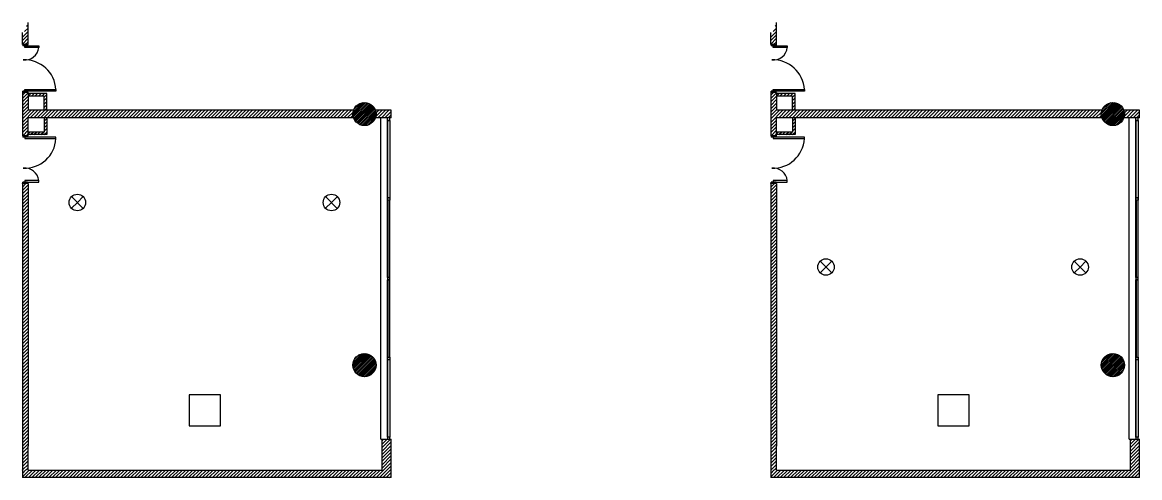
# Model space of a CAD drawing. Header units: millimetres. Extents: x 768.3 to 819.1, y 1240.1 to 1252.9.
# Drawn here: x 768.32 to 797.76, y 1240.13 to 1252.13 of the extents above; entities that cross this region are included whole.
import ezdxf

# ---------------------------------------------------------------- set-up
doc = ezdxf.new("R2010")
doc.units = ezdxf.units.MM
doc.header["$LTSCALE"] = 0.05
for name, color, linetype in [('Aberturas', 5, 'Continuous'), ('Muros', 7, 'Continuous'), ('Relleno', 252, 'Continuous')]:
    doc.layers.add(name, color=color, linetype=linetype)
pattern_1 = [(225, (1556.23521, 2501.32665), (0.0449012806, -0.0449012806), [])]
pattern_2 = [(225, (1556.23521, 2501.32665), (0.0449012806, -0.0449012806), [])]
pattern_3 = [(225, (1575.95521, 2501.32665), (0.0449012806, -0.0449012806), [])]
pattern_4 = [(225, (1575.95521, 2501.32665), (0.0449012806, -0.0449012806), [])]

msp = doc.modelspace()

# ---------------------------------------------------------------- hatches: boundary and pattern name
at = {"layer": 'Relleno'}
h = msp.add_hatch(dxfattribs=at)
h.set_pattern_fill('ANSI31', color=256, scale=0.02, angle=180)
h.set_pattern_definition(pattern_1)
h.paths.add_polyline_path([(768.468, 1252.125), (768.338, 1251.778), (768.318, 1251.856), (768.318, 1251.539), (768.468, 1251.539)])
h = msp.add_hatch(dxfattribs=at)
h.set_pattern_fill('ANSI31', color=256, scale=0.02, angle=180)
h.set_pattern_definition(pattern_3)
h.paths.add_polyline_path([(788.188, 1252.125), (788.058, 1251.778), (788.038, 1251.856), (788.038, 1251.539), (788.188, 1251.539)])
h = msp.add_hatch(dxfattribs=at)
h.set_pattern_fill('ANSI31', color=256, scale=0.02, angle=180)
h.set_pattern_definition(pattern_1)
h.paths.add_polyline_path([(777.045, 1249.809, 0.083706), (777.028, 1249.709, 0.083706), (777.045, 1249.609), (768.468, 1249.609), (768.468, 1249.139), (768.458, 1249.139), (768.318, 1249.139), (768.318, 1250.279), (768.328, 1250.279), (768.468, 1250.279), (768.468, 1249.809)])
h = msp.add_hatch(dxfattribs=at)
h.set_pattern_fill('ANSI31', color=256, scale=0.02, angle=180)
h.set_pattern_definition(pattern_1)
h.paths.add_polyline_path([(768.961, 1250.252), (768.468, 1250.252), (768.468, 1250.182), (768.891, 1250.182), (768.891, 1249.809), (768.961, 1249.809)])
h = msp.add_hatch(dxfattribs=at)
h.set_pattern_fill('ANSI31', color=256, scale=0.02, angle=180)
h.set_pattern_definition(pattern_3)
h.paths.add_polyline_path([(796.765, 1249.809, 0.083706), (796.748, 1249.709, 0.083706), (796.765, 1249.609), (788.188, 1249.609), (788.188, 1249.139), (788.178, 1249.139), (788.038, 1249.139), (788.038, 1250.279), (788.048, 1250.279), (788.188, 1250.279), (788.188, 1249.809)])
h = msp.add_hatch(dxfattribs=at)
h.set_pattern_fill('ANSI31', color=256, scale=0.02, angle=180)
h.set_pattern_definition(pattern_3)
h.paths.add_polyline_path([(788.681, 1250.252), (788.188, 1250.252), (788.188, 1250.182), (788.611, 1250.182), (788.611, 1249.809), (788.681, 1249.809)])
h = msp.add_hatch(dxfattribs=at)
h.set_pattern_fill('ANSI31', color=256, scale=0.01, angle=180, style=0)
h.set_pattern_definition([(225, (1556.235208, 2501.326648), (0.0224506403, -0.0224506403), [])])
h.paths.add_polyline_path([(777.028, 1243.094, 1), (777.638, 1243.094, 1)])
h.paths.add_polyline_path([(777.638, 1249.709, 1), (777.028, 1249.709, 1)])
h = msp.add_hatch(dxfattribs=at)
h.set_pattern_fill('ANSI31', color=256, scale=0.02, angle=180)
h.set_pattern_definition(pattern_1)
h.paths.add_polyline_path([(777.621, 1249.809, -0.083706), (777.638, 1249.709, -0.083706), (777.621, 1249.609), (778.038, 1249.609), (778.038, 1249.809)])
h = msp.add_hatch(dxfattribs=at)
h.set_pattern_fill('ANSI31', color=256, scale=0.01, angle=180, style=0)
h.set_pattern_definition([(225, (1575.955208, 2501.326648), (0.0224506403, -0.0224506403), [])])
h.paths.add_polyline_path([(796.748, 1243.094, 1), (797.358, 1243.094, 1)])
h.paths.add_polyline_path([(797.358, 1249.709, 1), (796.748, 1249.709, 1)])
h = msp.add_hatch(dxfattribs=at)
h.set_pattern_fill('ANSI31', color=256, scale=0.02, angle=180)
h.set_pattern_definition(pattern_3)
h.paths.add_polyline_path([(797.341, 1249.809, -0.083706), (797.358, 1249.709, -0.083706), (797.341, 1249.609), (797.758, 1249.609), (797.758, 1249.809)])
h = msp.add_hatch(dxfattribs=at)
h.set_pattern_fill('ANSI31', color=256, scale=0.02, angle=180)
h.set_pattern_definition(pattern_1)
h.paths.add_polyline_path([(768.961, 1249.166), (768.961, 1249.609), (768.891, 1249.609), (768.891, 1249.236), (768.468, 1249.236), (768.468, 1249.166)])
h = msp.add_hatch(dxfattribs=at)
h.set_pattern_fill('ANSI31', color=256, scale=0.02, angle=180)
h.set_pattern_definition(pattern_3)
h.paths.add_polyline_path([(788.681, 1249.166), (788.681, 1249.609), (788.611, 1249.609), (788.611, 1249.236), (788.188, 1249.236), (788.188, 1249.166)])
h = msp.add_hatch(dxfattribs=at)
h.set_pattern_fill('ANSI31', color=256, scale=0.02, angle=180)
h.set_pattern_definition(pattern_1)
h.paths.add_polyline_path([(768.318, 1240.337), (768.318, 1247.879), (768.468, 1247.879), (768.468, 1240.337)])
h = msp.add_hatch(dxfattribs=at)
h.set_pattern_fill('ANSI31', color=256, scale=0.02, angle=180)
h.set_pattern_definition(pattern_3)
h.paths.add_polyline_path([(788.038, 1240.337), (788.038, 1247.879), (788.188, 1247.879), (788.188, 1240.337)])
h = msp.add_hatch(dxfattribs=at)
h.set_pattern_fill('ANSI31', color=256, scale=0.02, angle=180)
h.set_pattern_definition(pattern_2)
h.paths.add_polyline_path([(778.038, 1240.129), (778.038, 1241.139), (777.798, 1241.139), (777.798, 1240.329), (769.574, 1240.329), (769.574, 1240.129)])
h = msp.add_hatch(dxfattribs=at)
h.set_pattern_fill('ANSI31', color=256, scale=0.02, angle=180)
h.set_pattern_definition(pattern_4)
h.paths.add_polyline_path([(797.758, 1240.129), (797.758, 1241.139), (797.518, 1241.139), (797.518, 1240.329), (789.294, 1240.329), (789.294, 1240.129)])
h = msp.add_hatch(dxfattribs=at)
h.set_pattern_fill('ANSI31', color=256, scale=0.02, angle=180)
h.set_pattern_definition(pattern_2)
h.paths.add_polyline_path([(769.574, 1240.129), (768.318, 1240.129), (768.318, 1240.337), (768.468, 1240.329), (769.574, 1240.329)])
h = msp.add_hatch(dxfattribs=at)
h.set_pattern_fill('ANSI31', color=256, scale=0.02, angle=180)
h.set_pattern_definition(pattern_4)
h.paths.add_polyline_path([(789.294, 1240.129), (788.038, 1240.129), (788.038, 1240.337), (788.188, 1240.329), (789.294, 1240.329)])

# ---------------------------------------------------------------- linework, layer by layer
at = {"layer": 'Aberturas'}
for p, q in [((768.328, 1251.539), (768.328, 1251.504)), ((768.458, 1251.504), (768.328, 1251.504)), ((768.458, 1251.539), (768.458, 1251.504)), ((788.048, 1251.539), (788.048, 1251.504)), ((788.178, 1251.504), (788.048, 1251.504)), ((788.178, 1251.539), (788.178, 1251.504)), ((768.458, 1250.314), (768.328, 1250.314)), ((768.328, 1250.279), (768.328, 1250.314)), ((768.458, 1250.279), (768.458, 1250.314)), ((788.178, 1250.314), (788.048, 1250.314)), ((788.048, 1250.279), (788.048, 1250.314)), ((788.178, 1250.279), (788.178, 1250.314)), ((777.763, 1241.139), (777.763, 1249.609)), ((777.938, 1249.539), (777.938, 1249.609)), ((777.998, 1249.539), (777.938, 1249.539)), ((777.938, 1247.499), (777.938, 1249.539)), ((777.998, 1249.539), (777.998, 1249.609)), ((797.483, 1241.139), (797.483, 1249.609)), ((797.658, 1249.539), (797.658, 1249.609)), ((797.718, 1249.539), (797.658, 1249.539)), ((797.658, 1247.499), (797.658, 1249.539)), ((797.718, 1249.539), (797.718, 1249.609)), ((768.328, 1249.139), (768.328, 1249.104)), ((768.458, 1249.104), (768.328, 1249.104)), ((768.458, 1249.139), (768.458, 1249.104)), ((788.048, 1249.139), (788.048, 1249.104)), ((788.178, 1249.104), (788.048, 1249.104)), ((788.178, 1249.139), (788.178, 1249.104)), ((768.458, 1247.914), (768.328, 1247.914)), ((768.328, 1247.879), (768.328, 1247.914)), ((768.458, 1247.879), (768.458, 1247.914)), ((788.178, 1247.914), (788.048, 1247.914)), ((788.048, 1247.879), (788.048, 1247.914)), ((788.178, 1247.879), (788.178, 1247.914)), ((777.938, 1245.399), (777.938, 1247.439)), ((797.658, 1245.399), (797.658, 1247.439)), ((777.938, 1243.299), (777.938, 1245.339)), ((797.658, 1243.299), (797.658, 1245.339)), ((777.938, 1241.199), (777.938, 1243.239)), ((797.658, 1241.199), (797.658, 1243.239)), ((777.763, 1241.139), (777.798, 1241.139)), ((797.483, 1241.139), (797.518, 1241.139))]:
    msp.add_line(p, q, dxfattribs=at)
for points in [[(768.383, 1251.464), (768.383, 1251.504), (768.753, 1251.504), (768.753, 1251.464)], [(788.103, 1251.464), (788.103, 1251.504), (788.473, 1251.504), (788.473, 1251.464)], [(769.203, 1250.354), (769.203, 1250.314), (768.383, 1250.314), (768.383, 1250.354)], [(788.923, 1250.354), (788.923, 1250.314), (788.103, 1250.314), (788.103, 1250.354)], [(777.948, 1249.539), (777.998, 1249.539), (777.998, 1247.499), (777.948, 1247.499)], [(797.668, 1249.539), (797.718, 1249.539), (797.718, 1247.499), (797.668, 1247.499)], [(769.203, 1249.064), (769.203, 1249.104), (768.383, 1249.104), (768.383, 1249.064)], [(788.923, 1249.064), (788.923, 1249.104), (788.103, 1249.104), (788.103, 1249.064)], [(768.383, 1247.954), (768.383, 1247.914), (768.753, 1247.914), (768.753, 1247.954)], [(788.103, 1247.954), (788.103, 1247.914), (788.473, 1247.914), (788.473, 1247.954)], [(777.998, 1247.439), (777.938, 1247.439), (777.938, 1247.499), (777.998, 1247.499)], [(777.948, 1245.399), (777.998, 1245.399), (777.998, 1247.439), (777.948, 1247.439)], [(797.718, 1247.439), (797.658, 1247.439), (797.658, 1247.499), (797.718, 1247.499)], [(797.668, 1245.399), (797.718, 1245.399), (797.718, 1247.439), (797.668, 1247.439)], [(777.998, 1245.399), (777.938, 1245.399), (777.938, 1245.339), (777.998, 1245.339)], [(777.948, 1243.299), (777.998, 1243.299), (777.998, 1245.339), (777.948, 1245.339)], [(797.718, 1245.399), (797.658, 1245.399), (797.658, 1245.339), (797.718, 1245.339)], [(797.668, 1243.299), (797.718, 1243.299), (797.718, 1245.339), (797.668, 1245.339)], [(777.998, 1243.239), (777.938, 1243.239), (777.938, 1243.299), (777.998, 1243.299)], [(797.718, 1243.239), (797.658, 1243.239), (797.658, 1243.299), (797.718, 1243.299)], [(777.948, 1243.239), (777.998, 1243.239), (777.998, 1241.199), (777.948, 1241.199)], [(797.668, 1243.239), (797.718, 1243.239), (797.718, 1241.199), (797.668, 1241.199)], [(777.998, 1241.199), (777.938, 1241.199), (777.938, 1241.139), (777.998, 1241.139)], [(797.718, 1241.199), (797.658, 1241.199), (797.658, 1241.139), (797.718, 1241.139)]]:
    msp.add_lwpolyline(points, close=True, dxfattribs=at)
for centre, radius, start, end in [((768.383, 1251.504), 0.372, 263.8298, 353.8298), ((788.103, 1251.504), 0.372, 263.8298, 353.8298), ((768.383, 1250.314), 0.821, 2.7927, 92.7927), ((788.103, 1250.314), 0.821, 2.7927, 92.7927), ((768.383, 1249.104), 0.821, 267.2073, 357.2073), ((788.103, 1249.104), 0.821, 267.2073, 357.2073), ((768.383, 1247.914), 0.372, 6.1702, 96.1702), ((788.103, 1247.914), 0.372, 6.1702, 96.1702)]:
    msp.add_arc(centre, radius, start, end, dxfattribs=at)
at = {"layer": 'Muros'}
for p, q in [((768.468, 1251.539), (768.468, 1252.125)), ((788.188, 1251.539), (788.188, 1252.125)), ((768.318, 1251.539), (768.318, 1251.856)), ((788.038, 1251.539), (788.038, 1251.856)), ((768.468, 1251.539), (768.318, 1251.539)), ((788.188, 1251.539), (788.038, 1251.539)), ((768.318, 1250.279), (768.318, 1249.139)), ((768.468, 1250.279), (768.318, 1250.279)), ((768.468, 1250.279), (768.468, 1249.809)), ((768.961, 1250.252), (768.468, 1250.252)), ((768.891, 1250.182), (768.468, 1250.182)), ((768.891, 1249.809), (768.891, 1250.182)), ((768.961, 1249.809), (768.961, 1250.252)), ((788.038, 1250.279), (788.038, 1249.139)), ((788.188, 1250.279), (788.038, 1250.279)), ((788.188, 1250.279), (788.188, 1249.809)), ((788.681, 1250.252), (788.188, 1250.252)), ((788.611, 1250.182), (788.188, 1250.182)), ((788.611, 1249.809), (788.611, 1250.182)), ((788.681, 1249.809), (788.681, 1250.252)), ((777.045, 1249.809), (768.468, 1249.809)), ((778.038, 1249.809), (777.621, 1249.809)), ((778.038, 1249.609), (778.038, 1249.809)), ((796.765, 1249.809), (788.188, 1249.809)), ((797.758, 1249.809), (797.341, 1249.809)), ((797.758, 1249.609), (797.758, 1249.809)), ((768.468, 1249.139), (768.468, 1249.609)), ((777.045, 1249.609), (768.468, 1249.609)), ((768.891, 1249.609), (768.891, 1249.236)), ((768.961, 1249.609), (768.961, 1249.166)), ((778.038, 1249.609), (777.621, 1249.609)), ((788.188, 1249.139), (788.188, 1249.609)), ((796.765, 1249.609), (788.188, 1249.609)), ((788.611, 1249.609), (788.611, 1249.236)), ((788.681, 1249.609), (788.681, 1249.166)), ((797.758, 1249.609), (797.341, 1249.609)), ((768.891, 1249.236), (768.468, 1249.236)), ((768.961, 1249.166), (768.468, 1249.166)), ((788.611, 1249.236), (788.188, 1249.236)), ((788.681, 1249.166), (788.188, 1249.166)), ((768.468, 1249.139), (768.318, 1249.139)), ((788.188, 1249.139), (788.038, 1249.139)), ((768.468, 1247.879), (768.318, 1247.879)), ((768.318, 1247.879), (768.318, 1240.337)), ((768.468, 1247.879), (768.468, 1240.959)), ((788.188, 1247.879), (788.038, 1247.879)), ((788.038, 1247.879), (788.038, 1240.337)), ((788.188, 1247.879), (788.188, 1240.959)), ((769.768, 1247.379), (769.613, 1247.225)), ((769.615, 1247.534), (769.921, 1247.223)), ((769.768, 1247.379), (769.923, 1247.533)), ((769.768, 1247.379), (769.768, 1247.379)), ((776.463, 1247.379), (776.308, 1247.225)), ((776.31, 1247.534), (776.616, 1247.223)), ((776.463, 1247.379), (776.618, 1247.533)), ((789.493, 1245.679), (789.338, 1245.525)), ((789.34, 1245.834), (789.646, 1245.523)), ((789.493, 1245.679), (789.648, 1245.833)), ((789.493, 1245.679), (789.493, 1245.679)), ((796.188, 1245.679), (796.033, 1245.525)), ((796.035, 1245.834), (796.341, 1245.523)), ((796.188, 1245.679), (796.343, 1245.833)), ((768.468, 1240.329), (768.468, 1240.959)), ((777.798, 1241.139), (778.038, 1241.139)), ((778.038, 1240.129), (778.038, 1241.139)), ((788.188, 1240.329), (788.188, 1240.959)), ((797.518, 1241.139), (797.758, 1241.139)), ((797.758, 1240.129), (797.758, 1241.139)), ((768.318, 1240.337), (768.318, 1240.129)), ((788.038, 1240.337), (788.038, 1240.129)), ((778.038, 1240.129), (768.318, 1240.129)), ((797.758, 1240.129), (788.038, 1240.129))]:
    msp.add_line(p, q, dxfattribs=at)
for points in [[(772.718, 1242.311), (772.718, 1241.491), (773.538, 1241.491), (773.538, 1242.311)], [(792.443, 1242.311), (792.443, 1241.491), (793.263, 1241.491), (793.263, 1242.311)]]:
    msp.add_lwpolyline(points, close=True, dxfattribs=at)
for points in [[(768.468, 1240.329), (777.798, 1240.329), (777.798, 1241.139)], [(788.188, 1240.329), (797.518, 1240.329), (797.518, 1241.139)]]:
    msp.add_lwpolyline(points, dxfattribs=at)
for centre, radius in [((777.333, 1249.709), 0.305), ((797.053, 1249.709), 0.305), ((769.768, 1247.379), 0.218), ((776.463, 1247.379), 0.218), ((789.493, 1245.679), 0.218), ((796.188, 1245.679), 0.218), ((777.333, 1243.094), 0.305), ((797.053, 1243.094), 0.305)]:
    msp.add_circle(centre, radius, dxfattribs=at)

doc.saveas('drawing.dxf')
